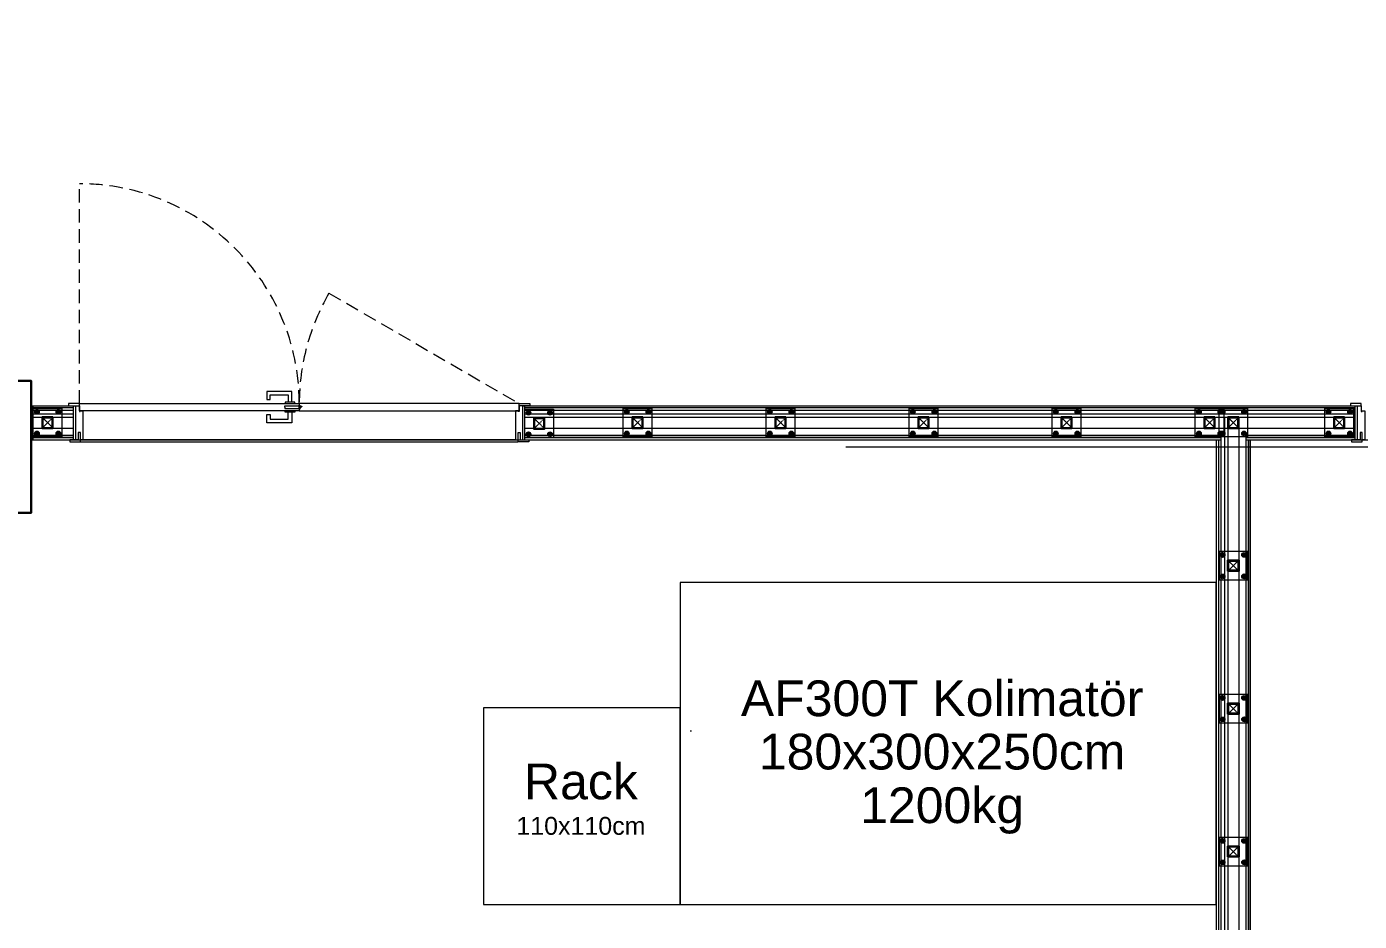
# Model space of a CAD drawing. Header units: centimetres. Extents: x 405464 to 563355, y 50011 to 66875.
# Drawn here: x 513317 to 514062, y 53654 to 54154 of the extents above; entities that cross this region are included whole.
import ezdxf
from ezdxf.enums import TextEntityAlignment as Align

# ---------------------------------------------------------------- set-up
doc = ezdxf.new("R2010")
doc.units = ezdxf.units.CM
for name, pattern in [('CHAIN', [0.3543, 0.2362, -0.0295, 0.0591, -0.0295]), ('DASHDOT', [25.4, 12.7, -6.35, 0, -6.35]), ('M00$0$CENTER', [50.8, 31.75, -6.35, 6.35, -6.35]), ('M00$0$HIDDEN', [0.375, 0.25, -0.125])]:
    doc.linetypes.add(name, pattern=pattern)
doc.layers.get('0').update_dxf_attribs({"lineweight": 9})
doc.layers.add('-MH_Ad', color=1, linetype='Continuous', lineweight=9, true_color=0xff0000)
doc.layers.add('DV_alçıpanel_duvar_yeni', color=1, linetype='Continuous', lineweight=20, true_color=0xff0000)
for name, color, linetype, lineweight in [('0-KRCN-MİMARİ-220526', 8, 'Continuous', 9), ('A_Aks', 30, 'DASHDOT', 9), ('A_Duvar-alçiplak', 3, 'Continuous', 30), ('D_Alcipan_YL', 13, 'BATTING', 13), ('G_0.09', 254, 'Continuous', 9), ('G_0.13', 145, 'Continuous', 13), ('M00$0$A_Iskelet', 20, 'Continuous', 25), ('M00$0$D_Merkez', 51, 'M00$0$CENTER', 13), ('M00$0$D_Profil', 155, 'Continuous', 15), ('M00$0$KP_Acilim', 201, 'M00$0$HIDDEN', 15), ('M00$0$KP_Aksesuar', 9, 'Continuous', 9), ('M00$0$Y_Hidden_[Gizli]', 9, 'M00$0$HIDDEN', 9), ('MH_Alan', 51, 'Continuous', 9), ('TF_Cihaz', 20, 'Continuous', 13), ('TF_Mobilya', 142, 'Continuous', 9)]:
    doc.layers.add(name, color=color, linetype=linetype, lineweight=lineweight)
doc.layers.add('TF_Cihaz_yazı', color=5, linetype='Continuous')
doc.styles.add('MP_KAPI_POZ', font='arial.ttf')
doc.linetypes.add('BATTING', pattern='A,0.0001,-0.1,[134,ltypeshp.shx,S=0.1,R=0,X=-0.1,Y=0],-0.2,[134,ltypeshp.shx,S=0.1,R=180,X=0.1,Y=0],-0.1', length=0.4001)

# ---------------------------------------------------------------- blocks, each defined once
blk = doc.blocks.new('a_aks')
at = {"layer": 'A_Aks', "color": 8, "ltscale": 200}
for p, q in [((9330, 5308.05), (9330, -831.11)), ((-743.44, 1657), (12633.63, 1657))]:
    blk.add_line(p, q, dxfattribs=at)
blk = doc.blocks.new('mimari_yeni_durum')
at = {"layer": 'A_Duvar-alçiplak', "color": 8}
blk.add_lwpolyline([(8849, 1620), (8961, 1620), (8961, 1694), (8849, 1694)], close=True, dxfattribs=at)
at = {"layer": 'A_Aks', "color": 8}
blk.add_blockref('a_aks', (0, 0), dxfattribs=at)
blk = doc.blocks.new('kar_od_alan_2')
at = {"layer": 'TF_Cihaz', "color": 8}
for points in [[(9624, 1401), (9624, 1581), (9324, 1581), (9324, 1401)], [(9214, 1401), (9324, 1401), (9324, 1511), (9214, 1511)]]:
    blk.add_lwpolyline(points, close=True, dxfattribs=at)
at = {"layer": 'TF_Cihaz_yazı', "color": 8, "style": 'MP_KAPI_POZ'}
for s, height, p in [('AF300T Kolimatör', 20, (9470.6, 1516.3)), ('180x300x250cm', 20, (9470.6, 1486.46)), ('Rack', 20, (9268.56, 1469.77)), ('1200kg', 20, (9470.6, 1456.46)), ('110x110cm', 10, (9268.56, 1444.92))]:
    blk.add_text(s, height=height, dxfattribs=at).set_placement(p, align=Align.MIDDLE_CENTER)
blk = doc.blocks.new('A$C17b1b0ad')
at = {"layer": 'MH_Alan', "color": 8}
for points in [[(8926, 1620), (8961, 1620), (8961, 1661), (9624, 1661), (9624, 77), (9351, 77), (9351, 88.43), (9309, 88), (9309, 77), (8951, 77), (8951, 88), (8926, 88)], [(9643, 1661), (10102.5, 1661), (10102.5, 1620), (10157.5, 1620), (10157.5, 1661), (10341, 1661), (10341, 77), (10151, 77), (10151, 88), (10109, 88), (10109, 77), (9751, 77), (9751, 88), (9709, 88), (9709, 77), (9643, 77)]]:
    blk.add_lwpolyline(points, close=True, dxfattribs=at)
blk = doc.blocks.new('*U114')
at = {"ltscale": 40}
blk.add_lwpolyline([(0, 0), (0, 6), (6, 6), (6, 0)], close=True, dxfattribs=at)
at = {"layer": 'M00$0$D_Merkez', "ltscale": 0.015}
for points in [[(0, 0), (6, 6)], [(0, 6), (6, 0)]]:
    blk.add_lwpolyline(points, dxfattribs=at)
at = {"layer": 'M00$0$D_Profil', "ltscale": 40}
blk.add_lwpolyline([(0.4, 0.4), (0.4, 5.6), (5.6, 5.6), (5.6, 0.4)], close=True, dxfattribs=at)
blk = doc.blocks.new('duvarlar')
at = {"color": 8}
for points in [[(8978.25, 1662.5), (8962.25, 1662.5), (8962.25, 1678.5), (8978.25, 1678.5)], [(8988, 1681.2), (8982, 1681.2), (8982, 1680), (8988, 1680)], [(8988.5, 1677.2), (8990, 1677.2), (8990, 1661), (8988.6, 1661), (8988.6, 1665), (8987.4, 1665), (8987.4, 1661), (8986, 1661), (8986, 1680), (8988, 1680), (8988, 1676.7), (8988.5, 1676.7)], [(9111, 1681.2), (9111, 1677.2), (8988, 1677.2), (8988, 1681.2)], [(9111, 1681.2), (9111, 1677.2), (9234, 1677.2), (9234, 1681.2)], [(9233.4, 1661), (9233.4, 1665), (9234.6, 1665), (9234.6, 1661), (9236, 1661), (9236, 1680), (9234, 1680), (9234, 1676.7), (9233.5, 1676.7), (9233.5, 1677.2), (9232, 1677.2), (9232, 1661)], [(9234, 1681.2), (9240, 1681.2), (9240, 1680), (9234, 1680)], [(9253.25, 1662.08), (9237.25, 1662.08), (9237.25, 1678.08), (9253.25, 1678.08)], [(9308.25, 1662.5), (9292.25, 1662.5), (9292.25, 1678.5), (9308.25, 1678.5)], [(9388.25, 1662.5), (9372.25, 1662.5), (9372.25, 1678.5), (9388.25, 1678.5)], [(9468.25, 1662.5), (9452.25, 1662.5), (9452.25, 1678.5), (9468.25, 1678.5)], [(9548.25, 1662.5), (9532.25, 1662.5), (9532.25, 1678.5), (9548.25, 1678.5)], [(9628.25, 1662.5), (9612.25, 1662.5), (9612.25, 1678.5), (9628.25, 1678.5)], [(9641.5, 1662.5), (9625.5, 1662.5), (9625.5, 1678.5), (9641.5, 1678.5)], [(9700.75, 1662.5), (9684.75, 1662.5), (9684.75, 1678.5), (9700.75, 1678.5)], [(9705, 1681.2), (9699, 1681.2), (9699, 1680), (9705, 1680)], [(9705.5, 1677.2), (9707, 1677.2), (9707, 1661), (9705.6, 1661), (9705.6, 1665), (9704.4, 1665), (9704.4, 1661), (9703, 1661), (9703, 1680), (9705, 1680), (9705, 1676.7), (9705.5, 1676.7)], [(8987.4, 1661), (8982.6, 1661), (8982.6, 1659.8), (8988.6, 1659.8), (8988.6, 1665), (8987.4, 1665)], [(9234.6, 1661), (9239.4, 1661), (9239.4, 1659.8), (9233.4, 1659.8), (9233.4, 1665), (9234.6, 1665)], [(9704.4, 1661), (9699.6, 1661), (9699.6, 1659.8), (9705.6, 1659.8), (9705.6, 1665), (9704.4, 1665)], [(9641.5, 1582.5), (9641.5, 1598.5), (9625.5, 1598.5), (9625.5, 1582.5)], [(9641.5, 1502.5), (9641.5, 1518.5), (9625.5, 1518.5), (9625.5, 1502.5)], [(9641.5, 1422.5), (9641.5, 1438.5), (9625.5, 1438.5), (9625.5, 1422.5)]]:
    blk.add_lwpolyline(points, close=True, dxfattribs=at)
at = {"layer": 'D_Alcipan_YL', "color": 8, "linetype": 'BATTING', "ltscale": 4}
for p, q in [((8962.25, 1675.5), (8984.75, 1675.5)), ((9237.25, 1675.5), (9701.75, 1675.5)), ((9628.5, 1673.5), (9628.5, 77))]:
    blk.add_line(p, q, dxfattribs=at)
at = {"layer": 'DV_alçıpanel_duvar_yeni', "color": 8}
for p, q in [((8961, 1680), (8986, 1680)), ((8961, 1680), (8986, 1680)), ((8984.75, 1678.75), (8962.25, 1678.75)), ((8962.25, 1677.5), (8984.75, 1677.5)), ((8984.75, 1661), (8984.75, 1680)), ((8986, 1661), (8986, 1680)), ((9236, 1680), (9703, 1680)), ((9236, 1680), (9703, 1680)), ((9236, 1661), (9236, 1680)), ((9237.25, 1661), (9237.25, 1680)), ((9701.75, 1678.75), (9237.25, 1678.75)), ((9237.25, 1677.5), (9701.75, 1677.5)), ((8962.25, 1663.5), (8984.75, 1663.5)), ((9237.25, 1663.5), (9626.5, 1663.5)), ((9626.5, 1663.5), (9626.5, 77)), ((9640.5, 1663.5), (9640.5, 77)), ((9640.5, 1663.5), (9701.75, 1663.5)), ((8961, 1661), (8986, 1661)), ((8962.25, 1662.25), (8984.75, 1662.25)), ((8984.75, 1662.25), (8962.25, 1662.25)), ((9236, 1661), (9626.5, 1661)), ((9237.25, 1662.25), (9626.5, 1662.25)), ((9626.5, 1662.25), (9237.25, 1662.25)), ((9624, 1661), (9624, 77)), ((9625.25, 1661), (9625.25, 77)), ((9640.5, 1662.25), (9701.75, 1662.25)), ((9701.75, 1662.25), (9640.5, 1662.25)), ((9640.5, 1661), (9703, 1661)), ((9641.75, 1661), (9641.75, 77)), ((9643, 1661), (9643, 77))]:
    blk.add_line(p, q, dxfattribs=at)
at = {"layer": 'G_0.09', "color": 8}
for p, q in [((8963.08, 1676.5), (8963.66, 1677.51)), ((8963.66, 1677.51), (8964.84, 1677.51)), ((8964.84, 1677.51), (8965.42, 1676.5)), ((8975.66, 1677.51), (8975.08, 1676.5)), ((8976.84, 1677.51), (8975.66, 1677.51)), ((8977.42, 1676.5), (8976.84, 1677.51)), ((9293.08, 1676.5), (9293.66, 1677.51)), ((9293.66, 1677.51), (9294.84, 1677.51)), ((9294.84, 1677.51), (9295.42, 1676.5)), ((9305.66, 1677.51), (9305.08, 1676.5)), ((9306.84, 1677.51), (9305.66, 1677.51)), ((9307.42, 1676.5), (9306.84, 1677.51)), ((9373.08, 1676.5), (9373.66, 1677.51)), ((9373.66, 1677.51), (9374.84, 1677.51)), ((9374.84, 1677.51), (9375.42, 1676.5)), ((9385.66, 1677.51), (9385.08, 1676.5)), ((9386.84, 1677.51), (9385.66, 1677.51)), ((9387.42, 1676.5), (9386.84, 1677.51)), ((9453.08, 1676.5), (9453.66, 1677.51)), ((9453.66, 1677.51), (9454.84, 1677.51)), ((9454.84, 1677.51), (9455.42, 1676.5)), ((9465.66, 1677.51), (9465.08, 1676.5)), ((9466.84, 1677.51), (9465.66, 1677.51)), ((9467.42, 1676.5), (9466.84, 1677.51)), ((9533.08, 1676.5), (9533.66, 1677.51)), ((9533.66, 1677.51), (9534.84, 1677.51)), ((9534.84, 1677.51), (9535.42, 1676.5)), ((9545.66, 1677.51), (9545.08, 1676.5)), ((9546.84, 1677.51), (9545.66, 1677.51)), ((9547.42, 1676.5), (9546.84, 1677.51)), ((9613.08, 1676.5), (9613.66, 1677.51)), ((9613.66, 1677.51), (9614.84, 1677.51)), ((9614.84, 1677.51), (9615.42, 1676.5)), ((9625.66, 1677.51), (9625.08, 1676.5)), ((9626.84, 1677.51), (9625.66, 1677.51)), ((9626.33, 1676.5), (9626.91, 1677.51)), ((9627.42, 1676.5), (9626.84, 1677.51)), ((9626.91, 1677.51), (9628.09, 1677.51)), ((9628.09, 1677.51), (9628.67, 1676.5)), ((9638.91, 1677.51), (9638.33, 1676.5)), ((9640.09, 1677.51), (9638.91, 1677.51)), ((9640.67, 1676.5), (9640.09, 1677.51)), ((9685.58, 1676.5), (9686.16, 1677.51)), ((9686.16, 1677.51), (9687.34, 1677.51)), ((9687.34, 1677.51), (9687.92, 1676.5)), ((9698.16, 1677.51), (9697.58, 1676.5)), ((9699.34, 1677.51), (9698.16, 1677.51)), ((9699.92, 1676.5), (9699.34, 1677.51)), ((8963.66, 1675.49), (8963.08, 1676.5)), ((8964.84, 1675.49), (8963.66, 1675.49)), ((8965.42, 1676.5), (8964.84, 1675.49)), ((8975.08, 1676.5), (8975.66, 1675.49)), ((8975.66, 1675.49), (8976.84, 1675.49)), ((8976.84, 1675.49), (8977.42, 1676.5)), ((9238.08, 1676.08), (9238.66, 1677.09)), ((9238.66, 1675.06), (9238.08, 1676.08)), ((9238.66, 1677.09), (9239.84, 1677.09)), ((9239.84, 1675.06), (9238.66, 1675.06)), ((9239.84, 1677.09), (9240.42, 1676.08)), ((9240.42, 1676.08), (9239.84, 1675.06)), ((9250.66, 1677.09), (9250.08, 1676.08)), ((9250.08, 1676.08), (9250.66, 1675.06)), ((9251.84, 1677.09), (9250.66, 1677.09)), ((9250.66, 1675.06), (9251.84, 1675.06)), ((9252.42, 1676.08), (9251.84, 1677.09)), ((9251.84, 1675.06), (9252.42, 1676.08)), ((9293.66, 1675.49), (9293.08, 1676.5)), ((9294.84, 1675.49), (9293.66, 1675.49)), ((9295.42, 1676.5), (9294.84, 1675.49)), ((9305.08, 1676.5), (9305.66, 1675.49)), ((9305.66, 1675.49), (9306.84, 1675.49)), ((9306.84, 1675.49), (9307.42, 1676.5)), ((9373.66, 1675.49), (9373.08, 1676.5)), ((9374.84, 1675.49), (9373.66, 1675.49)), ((9375.42, 1676.5), (9374.84, 1675.49)), ((9385.08, 1676.5), (9385.66, 1675.49)), ((9385.66, 1675.49), (9386.84, 1675.49)), ((9386.84, 1675.49), (9387.42, 1676.5)), ((9453.66, 1675.49), (9453.08, 1676.5)), ((9454.84, 1675.49), (9453.66, 1675.49)), ((9455.42, 1676.5), (9454.84, 1675.49)), ((9465.08, 1676.5), (9465.66, 1675.49)), ((9465.66, 1675.49), (9466.84, 1675.49)), ((9466.84, 1675.49), (9467.42, 1676.5)), ((9533.66, 1675.49), (9533.08, 1676.5)), ((9534.84, 1675.49), (9533.66, 1675.49)), ((9535.42, 1676.5), (9534.84, 1675.49)), ((9545.08, 1676.5), (9545.66, 1675.49)), ((9545.66, 1675.49), (9546.84, 1675.49)), ((9546.84, 1675.49), (9547.42, 1676.5)), ((9613.66, 1675.49), (9613.08, 1676.5)), ((9614.84, 1675.49), (9613.66, 1675.49)), ((9615.42, 1676.5), (9614.84, 1675.49)), ((9625.08, 1676.5), (9625.66, 1675.49)), ((9625.66, 1675.49), (9626.84, 1675.49)), ((9626.91, 1675.49), (9626.33, 1676.5)), ((9626.84, 1675.49), (9627.42, 1676.5)), ((9628.09, 1675.49), (9626.91, 1675.49)), ((9628.67, 1676.5), (9628.09, 1675.49)), ((9638.33, 1676.5), (9638.91, 1675.49)), ((9638.91, 1675.49), (9640.09, 1675.49)), ((9640.09, 1675.49), (9640.67, 1676.5)), ((9686.16, 1675.49), (9685.58, 1676.5)), ((9687.34, 1675.49), (9686.16, 1675.49)), ((9687.92, 1676.5), (9687.34, 1675.49)), ((9697.58, 1676.5), (9698.16, 1675.49)), ((9698.16, 1675.49), (9699.34, 1675.49)), ((9699.34, 1675.49), (9699.92, 1676.5)), ((8963.66, 1665.51), (8963.08, 1664.5)), ((8963.08, 1664.5), (8963.66, 1663.49)), ((8964.84, 1665.51), (8963.66, 1665.51)), ((8963.66, 1663.49), (8964.84, 1663.49)), ((8965.42, 1664.5), (8964.84, 1665.51)), ((8964.84, 1663.49), (8965.42, 1664.5)), ((8975.08, 1664.5), (8975.66, 1665.51)), ((8975.66, 1663.49), (8975.08, 1664.5)), ((8975.66, 1665.51), (8976.84, 1665.51)), ((8976.84, 1663.49), (8975.66, 1663.49)), ((8976.84, 1665.51), (8977.42, 1664.5)), ((8977.42, 1664.5), (8976.84, 1663.49)), ((9238.66, 1665.09), (9238.08, 1664.08)), ((9238.08, 1664.08), (9238.66, 1663.06)), ((9239.84, 1665.09), (9238.66, 1665.09)), ((9238.66, 1663.06), (9239.84, 1663.06)), ((9240.42, 1664.08), (9239.84, 1665.09)), ((9239.84, 1663.06), (9240.42, 1664.08)), ((9250.08, 1664.08), (9250.66, 1665.09)), ((9250.66, 1663.06), (9250.08, 1664.08)), ((9250.66, 1665.09), (9251.84, 1665.09)), ((9251.84, 1663.06), (9250.66, 1663.06)), ((9251.84, 1665.09), (9252.42, 1664.08)), ((9252.42, 1664.08), (9251.84, 1663.06)), ((9293.66, 1665.51), (9293.08, 1664.5)), ((9293.08, 1664.5), (9293.66, 1663.49)), ((9294.84, 1665.51), (9293.66, 1665.51)), ((9293.66, 1663.49), (9294.84, 1663.49)), ((9295.42, 1664.5), (9294.84, 1665.51)), ((9294.84, 1663.49), (9295.42, 1664.5)), ((9305.08, 1664.5), (9305.66, 1665.51)), ((9305.66, 1663.49), (9305.08, 1664.5)), ((9305.66, 1665.51), (9306.84, 1665.51)), ((9306.84, 1663.49), (9305.66, 1663.49)), ((9306.84, 1665.51), (9307.42, 1664.5)), ((9307.42, 1664.5), (9306.84, 1663.49)), ((9373.66, 1665.51), (9373.08, 1664.5)), ((9373.08, 1664.5), (9373.66, 1663.49)), ((9374.84, 1665.51), (9373.66, 1665.51)), ((9373.66, 1663.49), (9374.84, 1663.49)), ((9375.42, 1664.5), (9374.84, 1665.51)), ((9374.84, 1663.49), (9375.42, 1664.5)), ((9385.08, 1664.5), (9385.66, 1665.51)), ((9385.66, 1663.49), (9385.08, 1664.5)), ((9385.66, 1665.51), (9386.84, 1665.51)), ((9386.84, 1663.49), (9385.66, 1663.49)), ((9386.84, 1665.51), (9387.42, 1664.5)), ((9387.42, 1664.5), (9386.84, 1663.49)), ((9453.66, 1665.51), (9453.08, 1664.5)), ((9453.08, 1664.5), (9453.66, 1663.49)), ((9454.84, 1665.51), (9453.66, 1665.51)), ((9453.66, 1663.49), (9454.84, 1663.49)), ((9455.42, 1664.5), (9454.84, 1665.51)), ((9454.84, 1663.49), (9455.42, 1664.5)), ((9465.08, 1664.5), (9465.66, 1665.51)), ((9465.66, 1663.49), (9465.08, 1664.5)), ((9465.66, 1665.51), (9466.84, 1665.51)), ((9466.84, 1663.49), (9465.66, 1663.49)), ((9466.84, 1665.51), (9467.42, 1664.5)), ((9467.42, 1664.5), (9466.84, 1663.49)), ((9533.66, 1665.51), (9533.08, 1664.5)), ((9533.08, 1664.5), (9533.66, 1663.49)), ((9534.84, 1665.51), (9533.66, 1665.51)), ((9533.66, 1663.49), (9534.84, 1663.49)), ((9535.42, 1664.5), (9534.84, 1665.51)), ((9534.84, 1663.49), (9535.42, 1664.5)), ((9545.08, 1664.5), (9545.66, 1665.51)), ((9545.66, 1663.49), (9545.08, 1664.5)), ((9545.66, 1665.51), (9546.84, 1665.51)), ((9546.84, 1663.49), (9545.66, 1663.49)), ((9546.84, 1665.51), (9547.42, 1664.5)), ((9547.42, 1664.5), (9546.84, 1663.49)), ((9613.66, 1665.51), (9613.08, 1664.5)), ((9613.08, 1664.5), (9613.66, 1663.49)), ((9614.84, 1665.51), (9613.66, 1665.51)), ((9613.66, 1663.49), (9614.84, 1663.49)), ((9615.42, 1664.5), (9614.84, 1665.51)), ((9614.84, 1663.49), (9615.42, 1664.5)), ((9625.08, 1664.5), (9625.66, 1665.51)), ((9625.66, 1663.49), (9625.08, 1664.5)), ((9625.66, 1665.51), (9626.84, 1665.51)), ((9626.84, 1663.49), (9625.66, 1663.49)), ((9626.91, 1665.51), (9626.33, 1664.5)), ((9626.33, 1664.5), (9626.91, 1663.49)), ((9626.84, 1665.51), (9627.42, 1664.5)), ((9627.42, 1664.5), (9626.84, 1663.49)), ((9628.09, 1665.51), (9626.91, 1665.51)), ((9626.91, 1663.49), (9628.09, 1663.49)), ((9628.67, 1664.5), (9628.09, 1665.51)), ((9628.09, 1663.49), (9628.67, 1664.5)), ((9638.33, 1664.5), (9638.91, 1665.51)), ((9638.91, 1663.49), (9638.33, 1664.5)), ((9638.91, 1665.51), (9640.09, 1665.51)), ((9640.09, 1663.49), (9638.91, 1663.49)), ((9640.09, 1665.51), (9640.67, 1664.5)), ((9640.67, 1664.5), (9640.09, 1663.49)), ((9686.16, 1665.51), (9685.58, 1664.5)), ((9685.58, 1664.5), (9686.16, 1663.49)), ((9687.34, 1665.51), (9686.16, 1665.51)), ((9686.16, 1663.49), (9687.34, 1663.49)), ((9687.92, 1664.5), (9687.34, 1665.51)), ((9687.34, 1663.49), (9687.92, 1664.5)), ((9697.58, 1664.5), (9698.16, 1665.51)), ((9698.16, 1663.49), (9697.58, 1664.5)), ((9698.16, 1665.51), (9699.34, 1665.51)), ((9699.34, 1663.49), (9698.16, 1663.49)), ((9699.34, 1665.51), (9699.92, 1664.5)), ((9699.92, 1664.5), (9699.34, 1663.49)), ((9627.5, 1597.67), (9626.49, 1597.09)), ((9626.49, 1597.09), (9626.49, 1595.91)), ((9626.49, 1595.91), (9627.5, 1595.33)), ((9628.51, 1597.09), (9627.5, 1597.67)), ((9627.5, 1595.33), (9628.51, 1595.91)), ((9628.51, 1595.91), (9628.51, 1597.09)), ((9638.49, 1597.09), (9639.5, 1597.67)), ((9638.49, 1595.91), (9638.49, 1597.09)), ((9639.5, 1595.33), (9638.49, 1595.91)), ((9639.5, 1597.67), (9640.51, 1597.09)), ((9640.51, 1595.91), (9639.5, 1595.33)), ((9640.51, 1597.09), (9640.51, 1595.91)), ((9626.49, 1585.09), (9627.5, 1585.67)), ((9626.49, 1583.91), (9626.49, 1585.09)), ((9627.5, 1583.33), (9626.49, 1583.91)), ((9627.5, 1585.67), (9628.51, 1585.09)), ((9628.51, 1583.91), (9627.5, 1583.33)), ((9628.51, 1585.09), (9628.51, 1583.91)), ((9639.5, 1585.67), (9638.49, 1585.09)), ((9638.49, 1585.09), (9638.49, 1583.91)), ((9638.49, 1583.91), (9639.5, 1583.33)), ((9640.51, 1585.09), (9639.5, 1585.67)), ((9639.5, 1583.33), (9640.51, 1583.91)), ((9640.51, 1583.91), (9640.51, 1585.09)), ((9627.5, 1517.67), (9626.49, 1517.09)), ((9626.49, 1517.09), (9626.49, 1515.91)), ((9626.49, 1515.91), (9627.5, 1515.33)), ((9628.51, 1517.09), (9627.5, 1517.67)), ((9627.5, 1515.33), (9628.51, 1515.91)), ((9628.51, 1515.91), (9628.51, 1517.09)), ((9638.49, 1517.09), (9639.5, 1517.67)), ((9638.49, 1515.91), (9638.49, 1517.09)), ((9639.5, 1515.33), (9638.49, 1515.91)), ((9639.5, 1517.67), (9640.51, 1517.09)), ((9640.51, 1515.91), (9639.5, 1515.33)), ((9640.51, 1517.09), (9640.51, 1515.91)), ((9626.49, 1505.09), (9627.5, 1505.67)), ((9626.49, 1503.91), (9626.49, 1505.09)), ((9627.5, 1503.33), (9626.49, 1503.91)), ((9627.5, 1505.67), (9628.51, 1505.09)), ((9628.51, 1503.91), (9627.5, 1503.33)), ((9628.51, 1505.09), (9628.51, 1503.91)), ((9639.5, 1505.67), (9638.49, 1505.09)), ((9638.49, 1505.09), (9638.49, 1503.91)), ((9638.49, 1503.91), (9639.5, 1503.33)), ((9640.51, 1505.09), (9639.5, 1505.67)), ((9639.5, 1503.33), (9640.51, 1503.91)), ((9640.51, 1503.91), (9640.51, 1505.09)), ((9627.5, 1437.67), (9626.49, 1437.09)), ((9626.49, 1437.09), (9626.49, 1435.91)), ((9626.49, 1435.91), (9627.5, 1435.33)), ((9628.51, 1437.09), (9627.5, 1437.67)), ((9627.5, 1435.33), (9628.51, 1435.91)), ((9628.51, 1435.91), (9628.51, 1437.09)), ((9638.49, 1437.09), (9639.5, 1437.67)), ((9638.49, 1435.91), (9638.49, 1437.09)), ((9639.5, 1435.33), (9638.49, 1435.91)), ((9639.5, 1437.67), (9640.51, 1437.09)), ((9640.51, 1435.91), (9639.5, 1435.33)), ((9640.51, 1437.09), (9640.51, 1435.91)), ((9626.49, 1425.09), (9627.5, 1425.67)), ((9626.49, 1423.91), (9626.49, 1425.09)), ((9627.5, 1423.33), (9626.49, 1423.91)), ((9627.5, 1425.67), (9628.51, 1425.09)), ((9628.51, 1423.91), (9627.5, 1423.33)), ((9628.51, 1425.09), (9628.51, 1423.91)), ((9639.5, 1425.67), (9638.49, 1425.09)), ((9638.49, 1425.09), (9638.49, 1423.91)), ((9638.49, 1423.91), (9639.5, 1423.33)), ((9640.51, 1425.09), (9639.5, 1425.67)), ((9639.5, 1423.33), (9640.51, 1423.91)), ((9640.51, 1423.91), (9640.51, 1425.09))]:
    blk.add_line(p, q, dxfattribs=at)
at = {"layer": 'G_0.09', "color": 8, "linetype": 'CHAIN', "ltscale": 3}
for p, q in [((8964.25, 1677.51), (8964.25, 1675.49)), ((8976.25, 1677.51), (8976.25, 1675.49)), ((9294.25, 1677.51), (9294.25, 1675.49)), ((9306.25, 1677.51), (9306.25, 1675.49)), ((9374.25, 1677.51), (9374.25, 1675.49)), ((9386.25, 1677.51), (9386.25, 1675.49)), ((9454.25, 1677.51), (9454.25, 1675.49)), ((9466.25, 1677.51), (9466.25, 1675.49)), ((9534.25, 1677.51), (9534.25, 1675.49)), ((9546.25, 1677.51), (9546.25, 1675.49)), ((9614.25, 1677.51), (9614.25, 1675.49)), ((9626.25, 1677.51), (9626.25, 1675.49)), ((9627.5, 1677.51), (9627.5, 1675.49)), ((9639.5, 1677.51), (9639.5, 1675.49)), ((9686.75, 1677.51), (9686.75, 1675.49)), ((9698.75, 1677.51), (9698.75, 1675.49)), ((8965.42, 1676.5), (8963.08, 1676.5)), ((8975.08, 1676.5), (8977.42, 1676.5)), ((9240.42, 1676.08), (9238.08, 1676.08)), ((9239.25, 1677.09), (9239.25, 1675.06)), ((9250.08, 1676.08), (9252.42, 1676.08)), ((9251.25, 1677.09), (9251.25, 1675.06)), ((9295.42, 1676.5), (9293.08, 1676.5)), ((9305.08, 1676.5), (9307.42, 1676.5)), ((9375.42, 1676.5), (9373.08, 1676.5)), ((9385.08, 1676.5), (9387.42, 1676.5)), ((9455.42, 1676.5), (9453.08, 1676.5)), ((9465.08, 1676.5), (9467.42, 1676.5)), ((9535.42, 1676.5), (9533.08, 1676.5)), ((9545.08, 1676.5), (9547.42, 1676.5)), ((9615.42, 1676.5), (9613.08, 1676.5)), ((9625.08, 1676.5), (9627.42, 1676.5)), ((9628.67, 1676.5), (9626.33, 1676.5)), ((9638.33, 1676.5), (9640.67, 1676.5)), ((9687.92, 1676.5), (9685.58, 1676.5)), ((9697.58, 1676.5), (9699.92, 1676.5)), ((8965.42, 1664.5), (8963.08, 1664.5)), ((8964.25, 1663.49), (8964.25, 1665.51)), ((8975.08, 1664.5), (8977.42, 1664.5)), ((8976.25, 1663.49), (8976.25, 1665.51)), ((9240.42, 1664.08), (9238.08, 1664.08)), ((9239.25, 1663.06), (9239.25, 1665.09)), ((9250.08, 1664.08), (9252.42, 1664.08)), ((9251.25, 1663.06), (9251.25, 1665.09)), ((9295.42, 1664.5), (9293.08, 1664.5)), ((9294.25, 1663.49), (9294.25, 1665.51)), ((9305.08, 1664.5), (9307.42, 1664.5)), ((9306.25, 1663.49), (9306.25, 1665.51)), ((9375.42, 1664.5), (9373.08, 1664.5)), ((9374.25, 1663.49), (9374.25, 1665.51)), ((9385.08, 1664.5), (9387.42, 1664.5)), ((9386.25, 1663.49), (9386.25, 1665.51)), ((9455.42, 1664.5), (9453.08, 1664.5)), ((9454.25, 1663.49), (9454.25, 1665.51)), ((9465.08, 1664.5), (9467.42, 1664.5)), ((9466.25, 1663.49), (9466.25, 1665.51)), ((9535.42, 1664.5), (9533.08, 1664.5)), ((9534.25, 1663.49), (9534.25, 1665.51)), ((9545.08, 1664.5), (9547.42, 1664.5)), ((9546.25, 1663.49), (9546.25, 1665.51)), ((9615.42, 1664.5), (9613.08, 1664.5)), ((9614.25, 1663.49), (9614.25, 1665.51)), ((9625.08, 1664.5), (9627.42, 1664.5)), ((9626.25, 1663.49), (9626.25, 1665.51)), ((9628.67, 1664.5), (9626.33, 1664.5)), ((9627.5, 1663.49), (9627.5, 1665.51)), ((9638.33, 1664.5), (9640.67, 1664.5)), ((9639.5, 1663.49), (9639.5, 1665.51)), ((9687.92, 1664.5), (9685.58, 1664.5)), ((9686.75, 1663.49), (9686.75, 1665.51)), ((9697.58, 1664.5), (9699.92, 1664.5)), ((9698.75, 1663.49), (9698.75, 1665.51)), ((9626.49, 1596.5), (9628.51, 1596.5)), ((9627.5, 1595.33), (9627.5, 1597.67)), ((9640.51, 1596.5), (9638.49, 1596.5)), ((9639.5, 1595.33), (9639.5, 1597.67)), ((9626.49, 1584.5), (9628.51, 1584.5)), ((9627.5, 1585.67), (9627.5, 1583.33)), ((9640.51, 1584.5), (9638.49, 1584.5)), ((9639.5, 1585.67), (9639.5, 1583.33)), ((9626.49, 1516.5), (9628.51, 1516.5)), ((9627.5, 1515.33), (9627.5, 1517.67)), ((9640.51, 1516.5), (9638.49, 1516.5)), ((9639.5, 1515.33), (9639.5, 1517.67)), ((9626.49, 1504.5), (9628.51, 1504.5)), ((9627.5, 1505.67), (9627.5, 1503.33)), ((9640.51, 1504.5), (9638.49, 1504.5)), ((9639.5, 1505.67), (9639.5, 1503.33)), ((9626.49, 1436.5), (9628.51, 1436.5)), ((9627.5, 1435.33), (9627.5, 1437.67)), ((9640.51, 1436.5), (9638.49, 1436.5)), ((9639.5, 1435.33), (9639.5, 1437.67)), ((9626.49, 1424.5), (9628.51, 1424.5)), ((9627.5, 1425.67), (9627.5, 1423.33)), ((9640.51, 1424.5), (9638.49, 1424.5)), ((9639.5, 1425.67), (9639.5, 1423.33))]:
    blk.add_line(p, q, dxfattribs=at)
at = {"layer": 'G_0.09', "color": 8}
for centre, radius in [((8964.25, 1676.5), 1.28), ((8964.25, 1676.5), 0.917), ((8964.25, 1676.5), 0.9), ((8976.25, 1676.5), 1.28), ((8976.25, 1676.5), 0.917), ((8976.25, 1676.5), 0.9), ((9239.25, 1676.08), 1.28), ((9251.25, 1676.08), 1.28), ((9294.25, 1676.5), 1.28), ((9294.25, 1676.5), 0.917), ((9294.25, 1676.5), 0.9), ((9306.25, 1676.5), 1.28), ((9306.25, 1676.5), 0.917), ((9306.25, 1676.5), 0.9), ((9374.25, 1676.5), 1.28), ((9374.25, 1676.5), 0.917), ((9374.25, 1676.5), 0.9), ((9386.25, 1676.5), 1.28), ((9386.25, 1676.5), 0.917), ((9386.25, 1676.5), 0.9), ((9454.25, 1676.5), 1.28), ((9454.25, 1676.5), 0.917), ((9454.25, 1676.5), 0.9), ((9466.25, 1676.5), 1.28), ((9466.25, 1676.5), 0.917), ((9466.25, 1676.5), 0.9), ((9534.25, 1676.5), 1.28), ((9534.25, 1676.5), 0.917), ((9534.25, 1676.5), 0.9), ((9546.25, 1676.5), 1.28), ((9546.25, 1676.5), 0.917), ((9546.25, 1676.5), 0.9), ((9614.25, 1676.5), 1.28), ((9614.25, 1676.5), 0.917), ((9614.25, 1676.5), 0.9), ((9626.25, 1676.5), 1.28), ((9626.25, 1676.5), 0.917), ((9626.25, 1676.5), 0.9), ((9627.5, 1676.5), 1.28), ((9627.5, 1676.5), 0.917), ((9627.5, 1676.5), 0.9), ((9639.5, 1676.5), 1.28), ((9639.5, 1676.5), 0.917), ((9639.5, 1676.5), 0.9), ((9686.75, 1676.5), 1.28), ((9686.75, 1676.5), 0.917), ((9686.75, 1676.5), 0.9), ((9698.75, 1676.5), 1.28), ((9698.75, 1676.5), 0.917), ((9698.75, 1676.5), 0.9), ((8964.25, 1676.5), 0.693), ((8964.25, 1676.5), 0.64), ((8964.25, 1676.5), 0.539), ((8976.25, 1676.5), 0.693), ((8976.25, 1676.5), 0.64), ((8976.25, 1676.5), 0.539), ((9239.25, 1676.08), 0.917), ((9239.25, 1676.08), 0.9), ((9239.25, 1676.08), 0.693), ((9239.25, 1676.08), 0.64), ((9239.25, 1676.08), 0.539), ((9251.25, 1676.08), 0.917), ((9251.25, 1676.08), 0.9), ((9251.25, 1676.08), 0.693), ((9251.25, 1676.08), 0.64), ((9251.25, 1676.08), 0.539), ((9294.25, 1676.5), 0.693), ((9294.25, 1676.5), 0.64), ((9294.25, 1676.5), 0.539), ((9306.25, 1676.5), 0.693), ((9306.25, 1676.5), 0.64), ((9306.25, 1676.5), 0.539), ((9374.25, 1676.5), 0.693), ((9374.25, 1676.5), 0.64), ((9374.25, 1676.5), 0.539), ((9386.25, 1676.5), 0.693), ((9386.25, 1676.5), 0.64), ((9386.25, 1676.5), 0.539), ((9454.25, 1676.5), 0.693), ((9454.25, 1676.5), 0.64), ((9454.25, 1676.5), 0.539), ((9466.25, 1676.5), 0.693), ((9466.25, 1676.5), 0.64), ((9466.25, 1676.5), 0.539), ((9534.25, 1676.5), 0.693), ((9534.25, 1676.5), 0.64), ((9534.25, 1676.5), 0.539), ((9546.25, 1676.5), 0.693), ((9546.25, 1676.5), 0.64), ((9546.25, 1676.5), 0.539), ((9614.25, 1676.5), 0.693), ((9614.25, 1676.5), 0.64), ((9614.25, 1676.5), 0.539), ((9626.25, 1676.5), 0.693), ((9626.25, 1676.5), 0.64), ((9626.25, 1676.5), 0.539), ((9627.5, 1676.5), 0.693), ((9627.5, 1676.5), 0.64), ((9627.5, 1676.5), 0.539), ((9639.5, 1676.5), 0.693), ((9639.5, 1676.5), 0.64), ((9639.5, 1676.5), 0.539), ((9686.75, 1676.5), 0.693), ((9686.75, 1676.5), 0.64), ((9686.75, 1676.5), 0.539), ((9698.75, 1676.5), 0.693), ((9698.75, 1676.5), 0.64), ((9698.75, 1676.5), 0.539), ((8964.25, 1664.5), 1.28), ((8964.25, 1664.5), 0.917), ((8964.25, 1664.5), 0.9), ((8964.25, 1664.5), 0.693), ((8964.25, 1664.5), 0.64), ((8964.25, 1664.5), 0.539), ((8976.25, 1664.5), 1.28), ((8976.25, 1664.5), 0.917), ((8976.25, 1664.5), 0.9), ((8976.25, 1664.5), 0.693), ((8976.25, 1664.5), 0.64), ((8976.25, 1664.5), 0.539), ((9239.25, 1664.08), 1.28), ((9239.25, 1664.08), 0.917), ((9239.25, 1664.08), 0.9), ((9239.25, 1664.08), 0.693), ((9239.25, 1664.08), 0.64), ((9239.25, 1664.08), 0.539), ((9251.25, 1664.08), 1.28), ((9251.25, 1664.08), 0.917), ((9251.25, 1664.08), 0.9), ((9251.25, 1664.08), 0.693), ((9251.25, 1664.08), 0.64), ((9251.25, 1664.08), 0.539), ((9294.25, 1664.5), 1.28), ((9294.25, 1664.5), 0.917), ((9294.25, 1664.5), 0.9), ((9294.25, 1664.5), 0.693), ((9294.25, 1664.5), 0.64), ((9294.25, 1664.5), 0.539), ((9306.25, 1664.5), 1.28), ((9306.25, 1664.5), 0.917), ((9306.25, 1664.5), 0.9), ((9306.25, 1664.5), 0.693), ((9306.25, 1664.5), 0.64), ((9306.25, 1664.5), 0.539), ((9374.25, 1664.5), 1.28), ((9374.25, 1664.5), 0.917), ((9374.25, 1664.5), 0.9), ((9374.25, 1664.5), 0.693), ((9374.25, 1664.5), 0.64), ((9374.25, 1664.5), 0.539), ((9386.25, 1664.5), 1.28), ((9386.25, 1664.5), 0.917), ((9386.25, 1664.5), 0.9), ((9386.25, 1664.5), 0.693), ((9386.25, 1664.5), 0.64), ((9386.25, 1664.5), 0.539), ((9454.25, 1664.5), 1.28), ((9454.25, 1664.5), 0.917), ((9454.25, 1664.5), 0.9), ((9454.25, 1664.5), 0.693), ((9454.25, 1664.5), 0.64), ((9454.25, 1664.5), 0.539), ((9466.25, 1664.5), 1.28), ((9466.25, 1664.5), 0.917), ((9466.25, 1664.5), 0.9), ((9466.25, 1664.5), 0.693), ((9466.25, 1664.5), 0.64), ((9466.25, 1664.5), 0.539), ((9534.25, 1664.5), 1.28), ((9534.25, 1664.5), 0.917), ((9534.25, 1664.5), 0.9), ((9534.25, 1664.5), 0.693), ((9534.25, 1664.5), 0.64), ((9534.25, 1664.5), 0.539), ((9546.25, 1664.5), 1.28), ((9546.25, 1664.5), 0.917), ((9546.25, 1664.5), 0.9), ((9546.25, 1664.5), 0.693), ((9546.25, 1664.5), 0.64), ((9546.25, 1664.5), 0.539), ((9614.25, 1664.5), 1.28), ((9614.25, 1664.5), 0.917), ((9614.25, 1664.5), 0.9), ((9614.25, 1664.5), 0.693), ((9614.25, 1664.5), 0.64), ((9614.25, 1664.5), 0.539), ((9626.25, 1664.5), 1.28), ((9626.25, 1664.5), 0.917), ((9626.25, 1664.5), 0.9), ((9626.25, 1664.5), 0.693), ((9626.25, 1664.5), 0.64), ((9626.25, 1664.5), 0.539), ((9627.5, 1664.5), 1.28), ((9627.5, 1664.5), 0.917), ((9627.5, 1664.5), 0.9), ((9627.5, 1664.5), 0.693), ((9627.5, 1664.5), 0.64), ((9627.5, 1664.5), 0.539), ((9639.5, 1664.5), 1.28), ((9639.5, 1664.5), 0.917), ((9639.5, 1664.5), 0.9), ((9639.5, 1664.5), 0.693), ((9639.5, 1664.5), 0.64), ((9639.5, 1664.5), 0.539), ((9686.75, 1664.5), 1.28), ((9686.75, 1664.5), 0.917), ((9686.75, 1664.5), 0.9), ((9686.75, 1664.5), 0.693), ((9686.75, 1664.5), 0.64), ((9686.75, 1664.5), 0.539), ((9698.75, 1664.5), 1.28), ((9698.75, 1664.5), 0.917), ((9698.75, 1664.5), 0.9), ((9698.75, 1664.5), 0.693), ((9698.75, 1664.5), 0.64), ((9698.75, 1664.5), 0.539), ((9627.5, 1596.5), 1.28), ((9627.5, 1596.5), 0.917), ((9627.5, 1596.5), 0.9), ((9627.5, 1596.5), 0.693), ((9627.5, 1596.5), 0.64), ((9627.5, 1596.5), 0.539), ((9639.5, 1596.5), 1.28), ((9639.5, 1596.5), 0.917), ((9639.5, 1596.5), 0.9), ((9639.5, 1596.5), 0.693), ((9639.5, 1596.5), 0.64), ((9639.5, 1596.5), 0.539), ((9627.5, 1584.5), 1.28), ((9627.5, 1584.5), 0.917), ((9627.5, 1584.5), 0.9), ((9627.5, 1584.5), 0.693), ((9627.5, 1584.5), 0.64), ((9627.5, 1584.5), 0.539), ((9639.5, 1584.5), 1.28), ((9639.5, 1584.5), 0.917), ((9639.5, 1584.5), 0.9), ((9639.5, 1584.5), 0.693), ((9639.5, 1584.5), 0.64), ((9639.5, 1584.5), 0.539), ((9627.5, 1516.5), 1.28), ((9627.5, 1516.5), 0.917), ((9627.5, 1516.5), 0.9), ((9627.5, 1516.5), 0.693), ((9627.5, 1516.5), 0.64), ((9627.5, 1516.5), 0.539), ((9639.5, 1516.5), 1.28), ((9639.5, 1516.5), 0.917), ((9639.5, 1516.5), 0.9), ((9639.5, 1516.5), 0.693), ((9639.5, 1516.5), 0.64), ((9639.5, 1516.5), 0.539), ((9627.5, 1504.5), 1.28), ((9627.5, 1504.5), 0.917), ((9627.5, 1504.5), 0.9), ((9627.5, 1504.5), 0.693), ((9627.5, 1504.5), 0.64), ((9627.5, 1504.5), 0.539), ((9639.5, 1504.5), 1.28), ((9639.5, 1504.5), 0.917), ((9639.5, 1504.5), 0.9), ((9639.5, 1504.5), 0.693), ((9639.5, 1504.5), 0.64), ((9639.5, 1504.5), 0.539), ((9627.5, 1436.5), 1.28), ((9627.5, 1436.5), 0.917), ((9627.5, 1436.5), 0.9), ((9627.5, 1436.5), 0.693), ((9627.5, 1436.5), 0.64), ((9627.5, 1436.5), 0.539), ((9639.5, 1436.5), 1.28), ((9639.5, 1436.5), 0.917), ((9639.5, 1436.5), 0.9), ((9639.5, 1436.5), 0.693), ((9639.5, 1436.5), 0.64), ((9639.5, 1436.5), 0.539), ((9627.5, 1424.5), 1.28), ((9627.5, 1424.5), 0.917), ((9627.5, 1424.5), 0.9), ((9627.5, 1424.5), 0.693), ((9627.5, 1424.5), 0.64), ((9627.5, 1424.5), 0.539), ((9639.5, 1424.5), 1.28), ((9639.5, 1424.5), 0.917), ((9639.5, 1424.5), 0.9), ((9639.5, 1424.5), 0.693), ((9639.5, 1424.5), 0.64), ((9639.5, 1424.5), 0.539)]:
    blk.add_circle(centre, radius, dxfattribs=at)
at = {"layer": 'G_0.09', "color": 8, "linetype": 'Continuous'}
for centre, start, end in [((8964.25, 1676.5), 72, 252), ((8964.25, 1676.5), 72, 252), ((8964.25, 1676.5), 252, 72), ((8964.25, 1676.5), 252, 72), ((8976.25, 1676.5), 108, 288), ((8976.25, 1676.5), 108, 288), ((8976.25, 1676.5), 288, 108), ((8976.25, 1676.5), 288, 108), ((9239.25, 1676.08), 72, 252), ((9239.25, 1676.08), 72, 252), ((9239.25, 1676.08), 252, 72), ((9239.25, 1676.08), 252, 72), ((9251.25, 1676.08), 108, 288), ((9251.25, 1676.08), 108, 288), ((9251.25, 1676.08), 288, 108), ((9251.25, 1676.08), 288, 108), ((9294.25, 1676.5), 72, 252), ((9294.25, 1676.5), 72, 252), ((9294.25, 1676.5), 252, 72), ((9294.25, 1676.5), 252, 72), ((9306.25, 1676.5), 108, 288), ((9306.25, 1676.5), 108, 288), ((9306.25, 1676.5), 288, 108), ((9306.25, 1676.5), 288, 108), ((9374.25, 1676.5), 72, 252), ((9374.25, 1676.5), 72, 252), ((9374.25, 1676.5), 252, 72), ((9374.25, 1676.5), 252, 72), ((9386.25, 1676.5), 108, 288), ((9386.25, 1676.5), 108, 288), ((9386.25, 1676.5), 288, 108), ((9386.25, 1676.5), 288, 108), ((9454.25, 1676.5), 72, 252), ((9454.25, 1676.5), 72, 252), ((9454.25, 1676.5), 252, 72), ((9454.25, 1676.5), 252, 72), ((9466.25, 1676.5), 108, 288), ((9466.25, 1676.5), 108, 288), ((9466.25, 1676.5), 288, 108), ((9466.25, 1676.5), 288, 108), ((9534.25, 1676.5), 72, 252), ((9534.25, 1676.5), 72, 252), ((9534.25, 1676.5), 252, 72), ((9534.25, 1676.5), 252, 72), ((9546.25, 1676.5), 108, 288), ((9546.25, 1676.5), 108, 288), ((9546.25, 1676.5), 288, 108), ((9546.25, 1676.5), 288, 108), ((9614.25, 1676.5), 72, 252), ((9614.25, 1676.5), 72, 252), ((9614.25, 1676.5), 252, 72), ((9614.25, 1676.5), 252, 72), ((9626.25, 1676.5), 108, 288), ((9626.25, 1676.5), 108, 288), ((9626.25, 1676.5), 288, 108), ((9626.25, 1676.5), 288, 108), ((9627.5, 1676.5), 72, 252), ((9627.5, 1676.5), 72, 252), ((9627.5, 1676.5), 252, 72), ((9627.5, 1676.5), 252, 72), ((9639.5, 1676.5), 108, 288), ((9639.5, 1676.5), 108, 288), ((9639.5, 1676.5), 288, 108), ((9639.5, 1676.5), 288, 108), ((9686.75, 1676.5), 72, 252), ((9686.75, 1676.5), 72, 252), ((9686.75, 1676.5), 252, 72), ((9686.75, 1676.5), 252, 72), ((9698.75, 1676.5), 108, 288), ((9698.75, 1676.5), 108, 288), ((9698.75, 1676.5), 288, 108), ((9698.75, 1676.5), 288, 108), ((8964.25, 1664.5), 108, 288), ((8964.25, 1664.5), 108, 288), ((8964.25, 1664.5), 288, 108), ((8964.25, 1664.5), 288, 108), ((8976.25, 1664.5), 72, 252), ((8976.25, 1664.5), 72, 252), ((8976.25, 1664.5), 252, 72), ((8976.25, 1664.5), 252, 72), ((9239.25, 1664.08), 108, 288), ((9239.25, 1664.08), 108, 288), ((9239.25, 1664.08), 288, 108), ((9239.25, 1664.08), 288, 108), ((9251.25, 1664.08), 72, 252), ((9251.25, 1664.08), 72, 252), ((9251.25, 1664.08), 252, 72), ((9251.25, 1664.08), 252, 72), ((9294.25, 1664.5), 108, 288), ((9294.25, 1664.5), 108, 288), ((9294.25, 1664.5), 288, 108), ((9294.25, 1664.5), 288, 108), ((9306.25, 1664.5), 72, 252), ((9306.25, 1664.5), 72, 252), ((9306.25, 1664.5), 252, 72), ((9306.25, 1664.5), 252, 72), ((9374.25, 1664.5), 108, 288), ((9374.25, 1664.5), 108, 288), ((9374.25, 1664.5), 288, 108), ((9374.25, 1664.5), 288, 108), ((9386.25, 1664.5), 72, 252), ((9386.25, 1664.5), 72, 252), ((9386.25, 1664.5), 252, 72), ((9386.25, 1664.5), 252, 72), ((9454.25, 1664.5), 108, 288), ((9454.25, 1664.5), 108, 288), ((9454.25, 1664.5), 288, 108), ((9454.25, 1664.5), 288, 108), ((9466.25, 1664.5), 72, 252), ((9466.25, 1664.5), 72, 252), ((9466.25, 1664.5), 252, 72), ((9466.25, 1664.5), 252, 72), ((9534.25, 1664.5), 108, 288), ((9534.25, 1664.5), 108, 288), ((9534.25, 1664.5), 288, 108), ((9534.25, 1664.5), 288, 108), ((9546.25, 1664.5), 72, 252), ((9546.25, 1664.5), 72, 252), ((9546.25, 1664.5), 252, 72), ((9546.25, 1664.5), 252, 72), ((9614.25, 1664.5), 108, 288), ((9614.25, 1664.5), 108, 288), ((9614.25, 1664.5), 288, 108), ((9614.25, 1664.5), 288, 108), ((9626.25, 1664.5), 72, 252), ((9626.25, 1664.5), 72, 252), ((9626.25, 1664.5), 252, 72), ((9626.25, 1664.5), 252, 72), ((9627.5, 1664.5), 108, 288), ((9627.5, 1664.5), 108, 288), ((9627.5, 1664.5), 288, 108), ((9627.5, 1664.5), 288, 108), ((9639.5, 1664.5), 72, 252), ((9639.5, 1664.5), 72, 252), ((9639.5, 1664.5), 252, 72), ((9639.5, 1664.5), 252, 72), ((9686.75, 1664.5), 108, 288), ((9686.75, 1664.5), 108, 288), ((9686.75, 1664.5), 288, 108), ((9686.75, 1664.5), 288, 108), ((9698.75, 1664.5), 72, 252), ((9698.75, 1664.5), 72, 252), ((9698.75, 1664.5), 252, 72), ((9698.75, 1664.5), 252, 72), ((9627.5, 1596.5), 18, 198), ((9627.5, 1596.5), 18, 198), ((9627.5, 1596.5), 198, 18), ((9627.5, 1596.5), 198, 18), ((9639.5, 1596.5), 162, 342), ((9639.5, 1596.5), 162, 342), ((9639.5, 1596.5), 342, 162), ((9639.5, 1596.5), 342, 162), ((9627.5, 1584.5), 162, 342), ((9627.5, 1584.5), 162, 342), ((9627.5, 1584.5), 342, 162), ((9627.5, 1584.5), 342, 162), ((9639.5, 1584.5), 18, 198), ((9639.5, 1584.5), 18, 198), ((9639.5, 1584.5), 198, 18), ((9639.5, 1584.5), 198, 18), ((9627.5, 1516.5), 18, 198), ((9627.5, 1516.5), 18, 198), ((9627.5, 1516.5), 198, 18), ((9627.5, 1516.5), 198, 18), ((9639.5, 1516.5), 162, 342), ((9639.5, 1516.5), 162, 342), ((9639.5, 1516.5), 342, 162), ((9639.5, 1516.5), 342, 162), ((9627.5, 1504.5), 162, 342), ((9627.5, 1504.5), 162, 342), ((9627.5, 1504.5), 342, 162), ((9627.5, 1504.5), 342, 162), ((9639.5, 1504.5), 18, 198), ((9639.5, 1504.5), 18, 198), ((9639.5, 1504.5), 198, 18), ((9639.5, 1504.5), 198, 18), ((9627.5, 1436.5), 18, 198), ((9627.5, 1436.5), 18, 198), ((9627.5, 1436.5), 198, 18), ((9627.5, 1436.5), 198, 18), ((9639.5, 1436.5), 162, 342), ((9639.5, 1436.5), 162, 342), ((9639.5, 1436.5), 342, 162), ((9639.5, 1436.5), 342, 162), ((9627.5, 1424.5), 162, 342), ((9627.5, 1424.5), 162, 342), ((9627.5, 1424.5), 342, 162), ((9627.5, 1424.5), 342, 162), ((9639.5, 1424.5), 18, 198), ((9639.5, 1424.5), 18, 198), ((9639.5, 1424.5), 198, 18), ((9639.5, 1424.5), 198, 18)]:
    blk.add_arc(centre, 0.72, start, end, dxfattribs=at)
at = {"layer": 'G_0.09', "color": 8}
for centre, start, end in [((8964.25, 1676.5), 100, 10), ((8976.25, 1676.5), 170, 80), ((9239.25, 1676.08), 100, 10), ((9251.25, 1676.08), 170, 80), ((9294.25, 1676.5), 100, 10), ((9306.25, 1676.5), 170, 80), ((9374.25, 1676.5), 100, 10), ((9386.25, 1676.5), 170, 80), ((9454.25, 1676.5), 100, 10), ((9466.25, 1676.5), 170, 80), ((9534.25, 1676.5), 100, 10), ((9546.25, 1676.5), 170, 80), ((9614.25, 1676.5), 100, 10), ((9626.25, 1676.5), 170, 80), ((9627.5, 1676.5), 100, 10), ((9639.5, 1676.5), 170, 80), ((9686.75, 1676.5), 100, 10), ((9698.75, 1676.5), 170, 80), ((8964.25, 1664.5), 350, 260), ((8976.25, 1664.5), 280, 190), ((9239.25, 1664.08), 350, 260), ((9251.25, 1664.08), 280, 190), ((9294.25, 1664.5), 350, 260), ((9306.25, 1664.5), 280, 190), ((9374.25, 1664.5), 350, 260), ((9386.25, 1664.5), 280, 190), ((9454.25, 1664.5), 350, 260), ((9466.25, 1664.5), 280, 190), ((9534.25, 1664.5), 350, 260), ((9546.25, 1664.5), 280, 190), ((9614.25, 1664.5), 350, 260), ((9626.25, 1664.5), 280, 190), ((9627.5, 1664.5), 350, 260), ((9639.5, 1664.5), 280, 190), ((9686.75, 1664.5), 350, 260), ((9698.75, 1664.5), 280, 190), ((9627.5, 1596.5), 260, 170), ((9639.5, 1596.5), 10, 280), ((9627.5, 1584.5), 190, 100), ((9639.5, 1584.5), 80, 350), ((9627.5, 1516.5), 260, 170), ((9639.5, 1516.5), 10, 280), ((9627.5, 1504.5), 190, 100), ((9639.5, 1504.5), 80, 350), ((9627.5, 1436.5), 260, 170), ((9639.5, 1436.5), 10, 280), ((9627.5, 1424.5), 190, 100), ((9639.5, 1424.5), 80, 350)]:
    blk.add_arc(centre, 0.64, start, end, dxfattribs=at)
at = {"layer": 'G_0.13', "color": 8}
for p, q in [((8962.25, 1677.5), (8984.75, 1677.5)), ((9237.25, 1677.5), (9701.75, 1677.5)), ((8962.25, 1673.5), (8984.75, 1673.5)), ((9237.25, 1673.5), (9701.75, 1673.5)), ((9630.5, 1673.5), (9630.5, 77)), ((9636.5, 1673.5), (9636.5, 77)), ((8962.25, 1667.5), (8984.75, 1667.5)), ((9237.25, 1667.5), (9701.75, 1667.5))]:
    blk.add_line(p, q, dxfattribs=at)
at = {"layer": 'M00$0$KP_Acilim', "color": 8, "ltscale": 30}
for points in [[(8988, 1681.2), (8988, 1804.2)], [(9127.64, 1742.98), (9234, 1681.2)]]:
    blk.add_lwpolyline(points, dxfattribs=at)
for centre, start, end in [((8988, 1681.2), 0, 90), ((9234, 1681.2), 149.84872, 180)]:
    blk.add_arc(centre, 123, start, end, dxfattribs=at)
at = {"layer": 'M00$0$KP_Aksesuar', "color": 8}
for points in [[(9106.8, 1682), (9106.8, 1688), (9092.8, 1688), (9092.8, 1683.4), (9094.8, 1683.4), (9094.8, 1686), (9104.8, 1686), (9104.8, 1682)], [(9102.9, 1679.2), (9102.9, 1679.9)], [(9102.9, 1679.9), (9111.3, 1679.9)], [(9102.9, 1679.2), (9102.9, 1678.5)], [(9102.9, 1678.5), (9111.3, 1678.5)], [(9108.5, 1681.2), (9108.5, 1682), (9103.1, 1682), (9103.1, 1681.2)], [(9111.3, 1679.8), (9112.4, 1679.8), (9112.4, 1679.5), (9111.5, 1678.6), (9111.3, 1678.6)], [(9106.8, 1676.4), (9106.8, 1670.4), (9092.8, 1670.4), (9092.8, 1675), (9094.8, 1675), (9094.8, 1672.4), (9104.8, 1672.4), (9104.8, 1676.4)], [(9108.5, 1677.2), (9108.5, 1676.4), (9103.1, 1676.4), (9103.1, 1677.2)]]:
    blk.add_lwpolyline(points, dxfattribs=at)
blk.add_lwpolyline([(9111.3, 1680.4), (9111.3, 1678), (9111, 1678), (9111, 1680.4)], close=True, dxfattribs=at)
at = {"layer": 'M00$0$Y_Hidden_[Gizli]', "color": 8}
for points in [[(8988.6, 1659.8), (9233.4, 1659.8)], [(9232, 1661), (8990, 1661)]]:
    blk.add_lwpolyline(points, dxfattribs=at)
at = {"layer": 'TF_Cihaz', "color": 8}
for p, q in [((8961, 1661), (8961, 1680)), ((8962.25, 1661), (8962.25, 1680)), ((9701.75, 1661), (9701.75, 1680)), ((9703, 1661), (9703, 1680))]:
    blk.add_line(p, q, dxfattribs=at)
at = {"layer": 'M00$0$A_Iskelet', "color": 8, "xscale": -1, "rotation": 90}
for p in [(8973.25, 1673.5), (9248.25, 1673.08), (9303.25, 1673.5), (9383.25, 1673.5), (9463.25, 1673.5), (9543.25, 1673.5), (9623.25, 1673.5), (9636.5, 1673.5), (9695.75, 1673.5)]:
    blk.add_blockref('*U114', p, dxfattribs=at)
at = {"layer": 'M00$0$A_Iskelet', "color": 8}
for p in [(9630.5, 1587.5), (9630.5, 1507.5), (9630.5, 1427.5)]:
    blk.add_blockref('*U114', p, dxfattribs=at)
blk = doc.blocks.new('A$C9e52caec')
at = {"layer": '-MH_Ad', "color": 8}
blk.add_blockref('A$C17b1b0ad', (0, 0), dxfattribs=at)
at = {"color": 8}
blk.add_blockref('mimari_yeni_durum', (0, 0), dxfattribs=at)
at = {"layer": 'TF_Mobilya', "color": 8}
blk.add_blockref('kar_od_alan_2', (0, 0), dxfattribs=at)
blk.add_blockref('duvarlar', (0, 0))

msp = doc.modelspace()

# ---------------------------------------------------------------- block references
at = {"layer": '0-KRCN-MİMARİ-220526', "rotation": 359.999999999997}
msp.add_blockref('A$C9e52caec', (504358.27, 52262.37, 74), dxfattribs=at)

doc.saveas('drawing.dxf')
